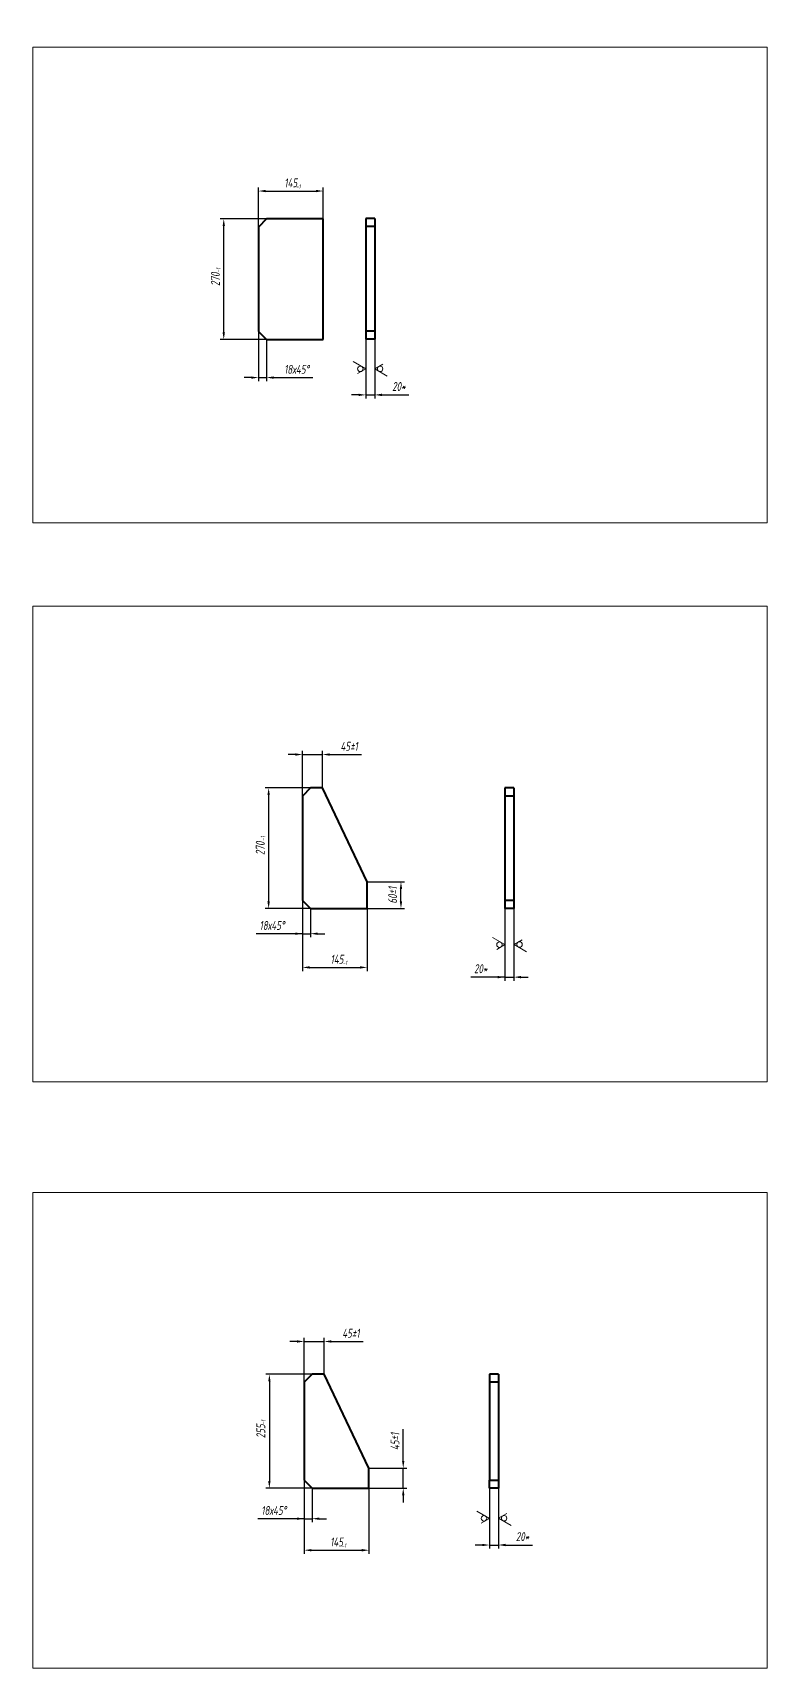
# Model space of a CAD drawing. Header units: millimetres. Extents: x 2336 to 4117, y 14795 to 41339.
# Drawn here: x 2472 to 4117, y 24254 to 27916 of the extents above; entities that cross this region are included whole.
import ezdxf

# ---------------------------------------------------------------- set-up
doc = ezdxf.new("R2010")
doc.units = ezdxf.units.MM
doc.layers.add('РАЗМЕРЫ', color=7, linetype='Continuous', lineweight=18)
doc.styles.get("Standard").update_dxf_attribs({"font": 'simplex.shx', "width": 0.7, "oblique": 10})
doc.dimstyles.new('Stand2', dxfattribs={"dimtxt": 10, "dimasz": 8, "dimexe": 4, "dimexo": 0, "dimgap": 4, "dimtad": 1, "dimdec": 0, "dimzin": 0, "dimdsep": 46, "dimtxsty": 'Standard', "dimcen": 0, "dimadec": 0, "dimazin": 0, "dimtfac": 1, "dimtdec": 0, "dimtmove": 0, "dimatfit": 3, "dimfxl": 0.18, "dimtolj": 1, "dimtzin": 0, "dimarcsym": 0})
doc.dimstyles.new('Stand4', dxfattribs={"dimtxt": 20, "dimasz": 16, "dimexe": 8, "dimexo": 0, "dimgap": 8, "dimtad": 1, "dimdec": 0, "dimzin": 0, "dimdsep": 46, "dimtxsty": 'Standard', "dimcen": 0, "dimadec": 0, "dimazin": 0, "dimtfac": 1, "dimtdec": 0, "dimtmove": 0, "dimatfit": 3, "dimfxl": 0.18, "dimtolj": 1, "dimtzin": 0, "dimarcsym": 0})

# ---------------------------------------------------------------- blocks, each defined once
blk = doc.blocks.new('*D5294')
at = {"layer": 'DEFPOINTS', "color": 0, "lineweight": 18}
for p in [(2513.5, 27583.5), (2896.7, 27583.5), (2513.5, 27193.5)]:
    blk.add_point(p, dxfattribs=at)
at = {"layer": 'РАЗМЕРЫ', "color": 0, "lineweight": 18, "insert": (2887.7, 27384.3), "char_height": 10, "attachment_point": 5, "rotation": 90}
blk.add_mtext('\\A1;-1', dxfattribs=at)
blk = doc.blocks.new('*D5296')
at = {"layer": 'DEFPOINTS', "color": 0, "lineweight": 18}
for p in [(2961.8, 27915.9), (3351.8, 27915.9), (3351.8, 27562.4)]:
    blk.add_point(p, dxfattribs=at)
at = {"layer": 'РАЗМЕРЫ', "color": 0, "lineweight": 18, "insert": (3066.5, 27571.4), "char_height": 10, "attachment_point": 5}
blk.add_mtext('\\A1;-1', dxfattribs=at)
blk = doc.blocks.new('_NONE')
blk = doc.blocks.new('*D5302')
at = {"layer": 'DEFPOINTS', "color": 0, "lineweight": 18}
for p in [(3063.8, 24873.3), (3453.8, 24873.3), (3453.8, 24519.8)]:
    blk.add_point(p, dxfattribs=at)
at = {"layer": 'РАЗМЕРЫ', "color": 0, "lineweight": 18, "insert": (3168.5, 24528.8), "char_height": 10, "attachment_point": 5}
blk.add_mtext('\\A1;-1', dxfattribs=at)
blk = doc.blocks.new('*D5304')
at = {"layer": 'DEFPOINTS', "color": 0, "lineweight": 18}
for p in [(2614.4, 25004.4), (2997.5, 25004.4), (2614.4, 24614.4)]:
    blk.add_point(p, dxfattribs=at)
at = {"layer": 'РАЗМЕРЫ', "color": 0, "lineweight": 18, "insert": (2988.5, 24805.1), "char_height": 10, "attachment_point": 5, "rotation": 90}
blk.add_mtext('\\A1;-1', dxfattribs=at)
blk = doc.blocks.new('*D5308')
at = {"layer": 'DEFPOINTS', "color": 0, "lineweight": 18}
for p in [(2977.2, 27246.9), (2995.2, 27228.9), (2995.2, 27143.8)]:
    blk.add_point(p, dxfattribs=at)
at = {"layer": 'РАЗМЕРЫ', "color": 0, "lineweight": -2}
for p, q in [((2977.2, 27246.9), (2977.2, 27135.8)), ((2995.2, 27228.9), (2995.2, 27135.8)), ((2961.2, 27143.8), (2945.2, 27143.8)), ((2977.2, 27143.8), (2995.2, 27143.8)), ((3011.2, 27143.8), (3098.8, 27143.8)), ((3011.2, 27143.8), (3098.8, 27143.8))]:
    blk.add_line(p, q, dxfattribs=at)
at = {"layer": 'РАЗМЕРЫ', "color": 0, "lineweight": 18}
for points in [[(2961.2, 27141.1), (2961.2, 27146.4), (2977.2, 27143.8)], [(3011.2, 27146.4), (3011.2, 27141.1), (2995.2, 27143.8)]]:
    blk.add_solid(points, dxfattribs=at)
at = {"layer": 'РАЗМЕРЫ', "color": 0, "lineweight": 18, "insert": (3063, 27162.2), "char_height": 20, "attachment_point": 5}
blk.add_mtext('\\A1;18х45%%d', dxfattribs=at)
blk = doc.blocks.new('*D5309')
at = {"layer": 'DEFPOINTS', "color": 0, "lineweight": 18}
for p in [(2899.6, 27498.9), (3058.7, 27498.9), (2995.4, 27228.9)]:
    blk.add_point(p, dxfattribs=at)
at = {"layer": 'РАЗМЕРЫ', "color": 0, "lineweight": -2}
for p, q in [((3058.7, 27498.9), (2891.6, 27498.9)), ((2899.6, 27244.9), (2899.6, 27482.9)), ((2995.4, 27228.9), (2891.6, 27228.9))]:
    blk.add_line(p, q, dxfattribs=at)
at = {"layer": 'РАЗМЕРЫ', "color": 0, "lineweight": 18}
for points in [[(2902.3, 27482.9), (2897, 27482.9), (2899.6, 27498.9)], [(2897, 27244.9), (2902.3, 27244.9), (2899.6, 27228.9)]]:
    blk.add_solid(points, dxfattribs=at)
at = {"layer": 'РАЗМЕРЫ', "color": 0, "lineweight": 18, "insert": (2880.9, 27363.9), "char_height": 20, "attachment_point": 5, "rotation": 90}
blk.add_mtext('\\A1;270', dxfattribs=at)
blk = doc.blocks.new('*D5310')
at = {"layer": 'DEFPOINTS', "color": 0, "lineweight": 18}
for p in [(3122.2, 27561.4), (2977.2, 27480.4), (3122.2, 27498.3)]:
    blk.add_point(p, dxfattribs=at)
at = {"layer": 'РАЗМЕРЫ', "color": 0, "lineweight": -2}
for p, q in [((2977.2, 27480.4), (2977.2, 27569.4)), ((2993.2, 27561.4), (3106.2, 27561.4)), ((3122.2, 27498.3), (3122.2, 27569.4))]:
    blk.add_line(p, q, dxfattribs=at)
at = {"layer": 'РАЗМЕРЫ', "color": 0, "lineweight": 18}
for points in [[(2993.2, 27564.1), (2993.2, 27558.8), (2977.2, 27561.4)], [(3106.2, 27558.8), (3106.2, 27564.1), (3122.2, 27561.4)]]:
    blk.add_solid(points, dxfattribs=at)
at = {"layer": 'РАЗМЕРЫ', "color": 0, "lineweight": 18, "insert": (3049.7, 27579.8), "char_height": 20, "attachment_point": 5}
blk.add_mtext('\\A1;145', dxfattribs=at)
blk = doc.blocks.new('*D5313')
at = {"layer": 'DEFPOINTS', "color": 0, "lineweight": 18}
for p in [(3217.6, 27229.7), (3237.6, 27229.7), (3237.6, 27105)]:
    blk.add_point(p, dxfattribs=at)
at = {"layer": 'РАЗМЕРЫ', "color": 0, "lineweight": -2}
for p, q in [((3217.6, 27229.7), (3217.6, 27097)), ((3237.6, 27229.7), (3237.6, 27097)), ((3201.6, 27105), (3185.6, 27105)), ((3217.6, 27105), (3237.6, 27105)), ((3253.6, 27105), (3313.8, 27105)), ((3253.6, 27105), (3313.8, 27105))]:
    blk.add_line(p, q, dxfattribs=at)
at = {"layer": 'РАЗМЕРЫ', "color": 0, "lineweight": 18}
for points in [[(3201.6, 27102.4), (3201.6, 27107.7), (3217.6, 27105)], [(3253.6, 27107.7), (3253.6, 27102.4), (3237.6, 27105)]]:
    blk.add_solid(points, dxfattribs=at)
at = {"layer": 'РАЗМЕРЫ', "color": 0, "lineweight": 18, "insert": (3291.7, 27123.8), "char_height": 20, "attachment_point": 5}
blk.add_mtext('\\A1;20*', dxfattribs=at)
blk = doc.blocks.new('*D5316')
at = {"layer": 'DEFPOINTS', "color": 0, "lineweight": 18}
for p in [(3075.8, 25973), (3093.8, 25955), (3093.8, 25898.8)]:
    blk.add_point(p, dxfattribs=at)
at = {"layer": 'РАЗМЕРЫ', "color": 0, "lineweight": -2}
for p, q in [((3075.8, 25973), (3075.8, 25890.8)), ((3093.8, 25955), (3093.8, 25890.8)), ((3075.8, 25898.8), (2972.1, 25898.8)), ((3075.8, 25898.8), (2972.1, 25898.8)), ((3059.8, 25898.8), (3043.8, 25898.8)), ((3075.8, 25898.8), (3093.8, 25898.8)), ((3109.8, 25898.8), (3125.8, 25898.8))]:
    blk.add_line(p, q, dxfattribs=at)
at = {"layer": 'РАЗМЕРЫ', "color": 0, "lineweight": 18}
for points in [[(3059.8, 25896.1), (3059.8, 25901.4), (3075.8, 25898.8)], [(3109.8, 25901.4), (3109.8, 25896.1), (3093.8, 25898.8)]]:
    blk.add_solid(points, dxfattribs=at)
at = {"layer": 'РАЗМЕРЫ', "color": 0, "lineweight": 18, "insert": (3007.9, 25917.2), "char_height": 20, "attachment_point": 5}
blk.add_mtext('\\A1;18х45%%d', dxfattribs=at)
blk = doc.blocks.new('*D5317')
at = {"layer": 'DEFPOINTS', "color": 0, "lineweight": 18}
for p in [(3075.8, 25973.5), (3220.8, 25955.1), (3220.8, 25823.2)]:
    blk.add_point(p, dxfattribs=at)
at = {"layer": 'РАЗМЕРЫ', "color": 0, "lineweight": -2}
for p, q in [((3075.8, 25973.5), (3075.8, 25815.2)), ((3220.8, 25955.1), (3220.8, 25815.2)), ((3091.8, 25823.2), (3204.8, 25823.2))]:
    blk.add_line(p, q, dxfattribs=at)
at = {"layer": 'РАЗМЕРЫ', "color": 0, "lineweight": 18}
for points in [[(3091.8, 25825.9), (3091.8, 25820.6), (3075.8, 25823.2)], [(3204.8, 25820.6), (3204.8, 25825.9), (3220.8, 25823.2)]]:
    blk.add_solid(points, dxfattribs=at)
at = {"layer": 'РАЗМЕРЫ', "color": 0, "lineweight": 18, "insert": (3153.2, 25841.6), "char_height": 20, "attachment_point": 5}
blk.add_mtext('\\A1;145', dxfattribs=at)
blk = doc.blocks.new('*D5320')
at = {"layer": 'DEFPOINTS', "color": 0, "lineweight": 18}
for p in [(3220.8, 26015), (3296.4, 26015), (3220.8, 25955)]:
    blk.add_point(p, dxfattribs=at)
at = {"layer": 'РАЗМЕРЫ', "color": 0, "lineweight": -2}
for p, q in [((3220.8, 26015), (3304.4, 26015)), ((3296.4, 25971), (3296.4, 25999)), ((3220.8, 25955), (3304.4, 25955))]:
    blk.add_line(p, q, dxfattribs=at)
at = {"layer": 'РАЗМЕРЫ', "color": 0, "lineweight": 18}
for points in [[(3299, 25999), (3293.7, 25999), (3296.4, 26015)], [(3293.7, 25971), (3299, 25971), (3296.4, 25955)]]:
    blk.add_solid(points, dxfattribs=at)
at = {"layer": 'РАЗМЕРЫ', "color": 0, "lineweight": 18, "insert": (3277.8, 25985), "char_height": 20, "attachment_point": 5, "rotation": 90}
blk.add_mtext('\\A1;60%%p1', dxfattribs=at)
blk = doc.blocks.new('*D5323')
at = {"layer": 'DEFPOINTS', "color": 0, "lineweight": 18}
for p in [(3120.8, 26299.9), (3120.8, 26225), (3075.8, 26207)]:
    blk.add_point(p, dxfattribs=at)
at = {"layer": 'РАЗМЕРЫ', "color": 0, "lineweight": -2}
for p, q in [((3059.8, 26299.9), (3043.8, 26299.9)), ((3075.8, 26207), (3075.8, 26307.9)), ((3075.8, 26299.9), (3120.8, 26299.9)), ((3120.8, 26225), (3120.8, 26307.9)), ((3136.8, 26299.9), (3208.1, 26299.9)), ((3136.8, 26299.9), (3208.1, 26299.9))]:
    blk.add_line(p, q, dxfattribs=at)
at = {"layer": 'РАЗМЕРЫ', "color": 0, "lineweight": 18}
for points in [[(3059.8, 26297.2), (3059.8, 26302.5), (3075.8, 26299.9)], [(3136.8, 26302.5), (3136.8, 26297.2), (3120.8, 26299.9)]]:
    blk.add_solid(points, dxfattribs=at)
at = {"layer": 'РАЗМЕРЫ', "color": 0, "lineweight": 18, "insert": (3180.4, 26318.3), "char_height": 20, "attachment_point": 5}
blk.add_mtext('\\A1;45%%p1', dxfattribs=at)
blk = doc.blocks.new('*D5324')
at = {"layer": 'DEFPOINTS', "color": 0, "lineweight": 18}
for p in [(3107.3, 26225), (3000.1, 25955), (3130.6, 25955)]:
    blk.add_point(p, dxfattribs=at)
at = {"layer": 'РАЗМЕРЫ', "color": 0, "lineweight": -2}
for p, q in [((3107.3, 26225), (2992.1, 26225)), ((3000.1, 26209), (3000.1, 25971)), ((3130.6, 25955), (2992.1, 25955))]:
    blk.add_line(p, q, dxfattribs=at)
at = {"layer": 'РАЗМЕРЫ', "color": 0, "lineweight": 18}
for points in [[(3002.8, 26209), (2997.4, 26209), (3000.1, 26225)], [(2997.4, 25971), (3002.8, 25971), (3000.1, 25955)]]:
    blk.add_solid(points, dxfattribs=at)
at = {"layer": 'РАЗМЕРЫ', "color": 0, "lineweight": 18, "insert": (2981.3, 26090), "char_height": 20, "attachment_point": 5, "rotation": 90}
blk.add_mtext('\\A1;270', dxfattribs=at)
blk = doc.blocks.new('*D5325')
at = {"layer": 'DEFPOINTS', "color": 0, "lineweight": 18}
for p in [(2613.3, 26311.1), (2996.5, 26311.1), (2613.3, 25921.1)]:
    blk.add_point(p, dxfattribs=at)
at = {"layer": 'РАЗМЕРЫ', "color": 0, "lineweight": 18, "insert": (2987.5, 26111.9), "char_height": 10, "attachment_point": 5, "rotation": 90}
blk.add_mtext('\\A1;-1', dxfattribs=at)
blk = doc.blocks.new('*D5326')
at = {"layer": 'DEFPOINTS', "color": 0, "lineweight": 18}
for p in [(3066.1, 26177.8), (3456.1, 26177.8), (3456.1, 25824.3)]:
    blk.add_point(p, dxfattribs=at)
at = {"layer": 'РАЗМЕРЫ', "color": 0, "lineweight": 18, "insert": (3170.8, 25833.3), "char_height": 10, "attachment_point": 5}
blk.add_mtext('\\A1;-1', dxfattribs=at)
blk = doc.blocks.new('*D5329')
at = {"layer": 'DEFPOINTS', "color": 0, "lineweight": 18}
for p in [(3529.1, 25955), (3549.1, 25955), (3549.1, 25801.5)]:
    blk.add_point(p, dxfattribs=at)
at = {"layer": 'РАЗМЕРЫ', "color": 0, "lineweight": -2}
for p, q in [((3529.1, 25955), (3529.1, 25793.5)), ((3549.1, 25955), (3549.1, 25793.5)), ((3529.1, 25801.5), (3452.9, 25801.5)), ((3529.1, 25801.5), (3452.9, 25801.5)), ((3513.1, 25801.5), (3497.1, 25801.5)), ((3529.1, 25801.5), (3549.1, 25801.5)), ((3565.1, 25801.5), (3581.1, 25801.5))]:
    blk.add_line(p, q, dxfattribs=at)
at = {"layer": 'РАЗМЕРЫ', "color": 0, "lineweight": 18}
for points in [[(3513.1, 25798.8), (3513.1, 25804.1), (3529.1, 25801.5)], [(3565.1, 25804.1), (3565.1, 25798.8), (3549.1, 25801.5)]]:
    blk.add_solid(points, dxfattribs=at)
at = {"layer": 'РАЗМЕРЫ', "color": 0, "lineweight": 18, "insert": (3475, 25820.3), "char_height": 20, "attachment_point": 5}
blk.add_mtext('\\A1;20*', dxfattribs=at)
blk = doc.blocks.new('*D5332')
at = {"layer": 'DEFPOINTS', "color": 0, "lineweight": 18}
for p in [(3494.5, 24657.4), (3514.5, 24657.4), (3514.5, 24530.1)]:
    blk.add_point(p, dxfattribs=at)
at = {"layer": 'РАЗМЕРЫ', "color": 0, "lineweight": -2}
for p, q in [((3494.5, 24657.4), (3494.5, 24522.1)), ((3514.5, 24657.4), (3514.5, 24522.1)), ((3478.5, 24530.1), (3462.5, 24530.1)), ((3494.5, 24530.1), (3514.5, 24530.1)), ((3530.5, 24530.1), (3590.7, 24530.1)), ((3530.5, 24530.1), (3590.7, 24530.1))]:
    blk.add_line(p, q, dxfattribs=at)
at = {"layer": 'РАЗМЕРЫ', "color": 0, "lineweight": 18}
for points in [[(3478.5, 24527.5), (3478.5, 24532.8), (3494.5, 24530.1)], [(3530.5, 24532.8), (3530.5, 24527.5), (3514.5, 24530.1)]]:
    blk.add_solid(points, dxfattribs=at)
at = {"layer": 'РАЗМЕРЫ', "color": 0, "lineweight": 18, "insert": (3568.6, 24548.9), "char_height": 20, "attachment_point": 5}
blk.add_mtext('\\A1;20*', dxfattribs=at)
blk = doc.blocks.new('*D5335')
at = {"layer": 'DEFPOINTS', "color": 0, "lineweight": 18}
for p in [(3224.7, 24702.4), (3301.5, 24702.4), (3224.7, 24657.4)]:
    blk.add_point(p, dxfattribs=at)
at = {"layer": 'РАЗМЕРЫ', "color": 0, "lineweight": -2}
for p, q in [((3301.5, 24718.4), (3301.5, 24789.8)), ((3301.5, 24718.4), (3301.5, 24789.8)), ((3224.7, 24702.4), (3309.5, 24702.4)), ((3301.5, 24657.4), (3301.5, 24702.4)), ((3224.7, 24657.4), (3309.5, 24657.4)), ((3301.5, 24641.4), (3301.5, 24625.4))]:
    blk.add_line(p, q, dxfattribs=at)
at = {"layer": 'РАЗМЕРЫ', "color": 0, "lineweight": 18}
for points in [[(3298.8, 24718.4), (3304.1, 24718.4), (3301.5, 24702.4)], [(3304.1, 24641.4), (3298.8, 24641.4), (3301.5, 24657.4)]]:
    blk.add_solid(points, dxfattribs=at)
at = {"layer": 'РАЗМЕРЫ', "color": 0, "lineweight": 18, "insert": (3283, 24762.1), "char_height": 20, "attachment_point": 5, "rotation": 90}
blk.add_mtext('\\A1;45%%p1', dxfattribs=at)
blk = doc.blocks.new('*D5338')
at = {"layer": 'DEFPOINTS', "color": 0, "lineweight": 18}
for p in [(3079.7, 24675.4), (3097.7, 24657.4), (3097.7, 24589)]:
    blk.add_point(p, dxfattribs=at)
at = {"layer": 'РАЗМЕРЫ', "color": 0, "lineweight": -2}
for p, q in [((3079.7, 24675.4), (3079.7, 24581)), ((3097.7, 24657.4), (3097.7, 24581)), ((3079.7, 24589), (2976.1, 24589)), ((3079.7, 24589), (2976.1, 24589)), ((3063.7, 24589), (3047.7, 24589)), ((3079.7, 24589), (3097.7, 24589)), ((3113.7, 24589), (3129.7, 24589))]:
    blk.add_line(p, q, dxfattribs=at)
at = {"layer": 'РАЗМЕРЫ', "color": 0, "lineweight": 18}
for points in [[(3063.7, 24586.4), (3063.7, 24591.7), (3079.7, 24589)], [(3113.7, 24591.7), (3113.7, 24586.4), (3097.7, 24589)]]:
    blk.add_solid(points, dxfattribs=at)
at = {"layer": 'РАЗМЕРЫ', "color": 0, "lineweight": 18, "insert": (3011.9, 24607.5), "char_height": 20, "attachment_point": 5}
blk.add_mtext('\\A1;18х45%%d', dxfattribs=at)
blk = doc.blocks.new('*D5339')
at = {"layer": 'DEFPOINTS', "color": 0, "lineweight": 18}
for p in [(3079.7, 24675.9), (3224.7, 24657.5), (3224.7, 24518.5)]:
    blk.add_point(p, dxfattribs=at)
at = {"layer": 'РАЗМЕРЫ', "color": 0, "lineweight": -2}
for p, q in [((3079.7, 24675.9), (3079.7, 24510.5)), ((3224.7, 24657.5), (3224.7, 24510.5)), ((3095.7, 24518.5), (3208.7, 24518.5))]:
    blk.add_line(p, q, dxfattribs=at)
at = {"layer": 'РАЗМЕРЫ', "color": 0, "lineweight": 18}
for points in [[(3095.7, 24521.1), (3095.7, 24515.8), (3079.7, 24518.5)], [(3208.7, 24515.8), (3208.7, 24521.1), (3224.7, 24518.5)]]:
    blk.add_solid(points, dxfattribs=at)
at = {"layer": 'РАЗМЕРЫ', "color": 0, "lineweight": 18, "insert": (3152.2, 24536.9), "char_height": 20, "attachment_point": 5}
blk.add_mtext('\\A1;145', dxfattribs=at)
blk = doc.blocks.new('*D5342')
at = {"layer": 'DEFPOINTS', "color": 0, "lineweight": 18}
for p in [(3124.7, 24985.8), (3124.7, 24912.4), (3079.7, 24894.4)]:
    blk.add_point(p, dxfattribs=at)
at = {"layer": 'РАЗМЕРЫ', "color": 0, "lineweight": -2}
for p, q in [((3063.7, 24985.8), (3047.7, 24985.8)), ((3079.7, 24894.4), (3079.7, 24993.8)), ((3079.7, 24985.8), (3124.7, 24985.8)), ((3124.7, 24912.4), (3124.7, 24993.8)), ((3140.7, 24985.8), (3212.1, 24985.8)), ((3140.7, 24985.8), (3212.1, 24985.8))]:
    blk.add_line(p, q, dxfattribs=at)
at = {"layer": 'РАЗМЕРЫ', "color": 0, "lineweight": 18}
for points in [[(3063.7, 24983.1), (3063.7, 24988.5), (3079.7, 24985.8)], [(3140.7, 24988.5), (3140.7, 24983.1), (3124.7, 24985.8)]]:
    blk.add_solid(points, dxfattribs=at)
at = {"layer": 'РАЗМЕРЫ', "color": 0, "lineweight": 18, "insert": (3184.4, 25004.2), "char_height": 20, "attachment_point": 5}
blk.add_mtext('\\A1;45%%p1', dxfattribs=at)
blk = doc.blocks.new('*D5343')
at = {"layer": 'DEFPOINTS', "color": 0, "lineweight": 18}
for p in [(3111.2, 24912.4), (3001.8, 24657.4), (3132.5, 24657.4)]:
    blk.add_point(p, dxfattribs=at)
at = {"layer": 'РАЗМЕРЫ', "color": 0, "lineweight": -2}
for p, q in [((3111.2, 24912.4), (2993.8, 24912.4)), ((3001.8, 24896.4), (3001.8, 24673.4)), ((3132.5, 24657.4), (2993.8, 24657.4))]:
    blk.add_line(p, q, dxfattribs=at)
at = {"layer": 'РАЗМЕРЫ', "color": 0, "lineweight": 18}
for points in [[(3004.4, 24896.4), (2999.1, 24896.4), (3001.8, 24912.4)], [(2999.1, 24673.4), (3004.4, 24673.4), (3001.8, 24657.4)]]:
    blk.add_solid(points, dxfattribs=at)
at = {"layer": 'РАЗМЕРЫ', "color": 0, "lineweight": 18, "insert": (2982.6, 24784.9), "char_height": 20, "attachment_point": 5, "rotation": 90}
blk.add_mtext('\\A1;255', dxfattribs=at)

msp = doc.modelspace()

# ---------------------------------------------------------------- linework, layer by layer
at = {"color": 7, "linetype": 'Continuous', "lineweight": 40}
for p, q in [((2995.15, 27498.88), (2977.15, 27480.88)), ((2977.15, 27480.88), (2977.15, 27246.88)), ((3122.15, 27498.88), (2995.15, 27498.88)), ((3122.15, 27228.88), (3122.15, 27498.88)), ((3237.59, 27499.66), (3217.59, 27499.66)), ((3217.59, 27499.66), (3217.59, 27481.66)), ((3237.59, 27481.66), (3217.59, 27481.66)), ((3217.59, 27481.66), (3217.59, 27247.66)), ((3237.59, 27499.66), (3237.59, 27481.66)), ((3237.59, 27481.66), (3237.59, 27247.66)), ((2977.15, 27246.88), (2995.15, 27228.88)), ((3237.59, 27247.66), (3217.59, 27247.66)), ((3217.59, 27247.66), (3217.59, 27229.66)), ((3237.59, 27247.66), (3237.59, 27229.66)), ((2995.15, 27228.88), (3122.15, 27228.88)), ((3237.59, 27229.66), (3217.59, 27229.66)), ((3093.75, 26225), (3075.75, 26207)), ((3120.75, 26225), (3093.75, 26225)), ((3220.75, 26015), (3120.75, 26225)), ((3549.08, 26225), (3529.08, 26225)), ((3529.08, 26225), (3529.08, 26207)), ((3549.08, 26225), (3549.08, 26207)), ((3075.75, 26207), (3075.75, 25973)), ((3549.08, 26207), (3529.08, 26207)), ((3529.08, 26207), (3529.08, 25973)), ((3549.08, 26207), (3549.08, 25973)), ((3220.75, 25955), (3220.75, 26015)), ((3075.75, 25973), (3093.75, 25955)), ((3549.08, 25973), (3529.08, 25973)), ((3529.08, 25973), (3529.08, 25955)), ((3549.08, 25973), (3549.08, 25955)), ((3093.75, 25955), (3220.75, 25955)), ((3549.08, 25955), (3529.08, 25955)), ((3097.7, 24912.45), (3079.7, 24894.45)), ((3124.7, 24912.45), (3097.7, 24912.45)), ((3224.7, 24702.45), (3124.7, 24912.45)), ((3514.54, 24912.45), (3494.54, 24912.45)), ((3494.54, 24912.45), (3494.54, 24894.45)), ((3514.54, 24912.45), (3514.54, 24894.45)), ((3079.7, 24894.45), (3079.7, 24675.45)), ((3514.54, 24894.45), (3494.54, 24894.45)), ((3494.54, 24894.45), (3494.54, 24675.45)), ((3514.54, 24894.45), (3514.54, 24675.45)), ((3224.7, 24657.45), (3224.7, 24702.45)), ((3079.7, 24675.45), (3097.7, 24657.45)), ((3097.7, 24657.45), (3224.7, 24657.45)), ((3494.54, 24675.45), (3514.54, 24675.45)), ((3494.54, 24657.45), (3494.54, 24675.45)), ((3514.54, 24657.45), (3494.54, 24657.45)), ((3514.54, 24675.45), (3514.54, 24657.45))]:
    msp.add_line(p, q, dxfattribs=at)
at = {"layer": 'РАЗМЕРЫ', "color": 0, "lineweight": 18}
for p, q in [((3217.59, 27163.34), (3189.6, 27179.5)), ((3237.59, 27163.34), (3255.88, 27173.9)), ((3217.59, 27163.34), (3199.3, 27152.78)), ((3237.59, 27163.34), (3265.58, 27147.18)), ((3529.08, 25874.24), (3501.09, 25890.4)), ((3529.08, 25874.24), (3510.79, 25863.68)), ((3549.62, 25874.55), (3567.91, 25885.11)), ((3549.62, 25874.55), (3577.61, 25858.39)), ((3494.54, 24589.8), (3466.55, 24605.96)), ((3494.54, 24589.8), (3476.25, 24579.24)), ((3515.08, 24590.11), (3533.37, 24600.67)), ((3515.08, 24590.11), (3543.07, 24573.95))]:
    msp.add_line(p, q, dxfattribs=at)
for points in [[(2471.91, 27883.53), (4116.53, 27883.53), (4116.53, 26818.67), (2471.91, 26818.67)], [(2471.91, 26632.32), (4116.53, 26632.32), (4116.53, 25567.46), (2471.91, 25567.46)], [(2471.91, 25318.99), (4116.53, 25318.99), (4116.53, 24254.13), (2471.91, 24254.13)]]:
    msp.add_lwpolyline(points, close=True, dxfattribs=at)
at = {"layer": 'РАЗМЕРЫ', "linetype": 'Continuous', "lineweight": 18}
for centre in [(3205.39, 27163.34), (3249.78, 27163.34), (3516.88, 25874.24), (3561.82, 25874.55), (3482.35, 24589.8), (3527.28, 24590.11)]:
    msp.add_circle(centre, 6.1, dxfattribs=at)

# ---------------------------------------------------------------- dimensions: what is measured, and where the dimension line sits
at = {"layer": 'РАЗМЕРЫ', "color": 0, "linetype": 'Continuous', "lineweight": 18}
for base, p1, p2, picture, middle in [((3351.83, 27562.45), (2961.83, 27915.89), (3351.83, 27915.89), '*D5296', (3066.52, 27562.45)), ((3456.07, 25824.35), (3066.07, 26177.79), (3456.07, 26177.79), '*D5326', (3170.76, 25824.35)), ((3453.78, 24519.81), (3063.78, 24873.25), (3453.78, 24873.25), '*D5302', (3168.47, 24519.81))]:
    dim = msp.add_linear_dim(base=base, p1=p1, p2=p2, text='-1', dimstyle='Stand2', override={"dimzin": 12, "dimblk1": 'NONE', "dimblk2": 'NONE', "dimsah": 1, "dimse1": 1, "dimse2": 1, "dimsd1": 1, "dimsd2": 1, "dimtofl": 0}, dxfattribs=at)
    dim.commit()
    dim.dimension.update_dxf_attribs({"geometry": picture, "text_midpoint": middle, "dimtype": 160})
for base, p1, p2, picture, middle in [((2896.73, 27583.5), (2513.55, 27193.5), (2513.55, 27583.5), '*D5294', (2896.73, 27384.25)), ((2996.52, 26311.12), (2613.35, 25921.12), (2613.35, 26311.12), '*D5325', (2996.52, 26111.87)), ((2997.54, 25004.38), (2614.36, 24614.38), (2614.36, 25004.38), '*D5304', (2997.54, 24805.14))]:
    dim = msp.add_linear_dim(base=base, p1=p1, p2=p2, angle=90, text='-1', dimstyle='Stand2', override={"dimse1": 1, "dimse2": 1, "dimsd1": 1, "dimsd2": 1}, dxfattribs=at)
    dim.commit()
    dim.dimension.update_dxf_attribs({"geometry": picture, "text_midpoint": middle, "dimtype": 160})
at = {"layer": 'РАЗМЕРЫ', "color": 0, "lineweight": 18}
for base, p1, p2, angle, picture, middle in [((3122.15, 27561.42), (2977.15, 27480.42), (3122.15, 27498.34), 180, '*D5310', (3049.65, 27579.84)), ((2899.65, 27498.88), (2995.41, 27228.88), (3058.65, 27498.88), 90, '*D5309', (2880.87, 27363.88)), ((3000.09, 25955), (3107.25, 26225), (3130.61, 25955), 90, '*D5324', (2981.32, 26090)), ((3001.76, 24657.45), (3111.2, 24912.45), (3132.46, 24657.45), 90, '*D5343', (2982.57, 24784.95)), ((3224.7, 24518.46), (3079.7, 24675.88), (3224.7, 24657.54), 180, '*D5339', (3152.2, 24536.87))]:
    dim = msp.add_linear_dim(base=base, p1=p1, p2=p2, angle=angle, dimstyle='Stand4', dxfattribs=at)
    dim.commit()
    dim.dimension.update_dxf_attribs({"geometry": picture, "text_midpoint": middle})
for base, p1, p2, text, picture, middle in [((2995.15, 27143.76), (2977.15, 27246.88), (2995.15, 27228.88), '18х45%%d', '*D5308', (3062.97, 27162.18)), ((3237.59, 27105.02), (3217.59, 27229.66), (3237.59, 27229.66), '20*', '*D5313', (3291.69, 27123.8)), ((3120.75, 26299.86), (3075.75, 26207), (3120.75, 26225), '45%%p1', '*D5323', (3180.45, 26318.27)), ((3124.7, 24985.79), (3079.7, 24894.45), (3124.7, 24912.45), '45%%p1', '*D5342', (3184.39, 25004.2)), ((3514.54, 24530.15), (3494.54, 24657.45), (3514.54, 24657.45), '20*', '*D5332', (3568.64, 24548.92))]:
    dim = msp.add_linear_dim(base=base, p1=p1, p2=p2, text=text, dimstyle='Stand4', dxfattribs=at)
    dim.commit()
    dim.dimension.update_dxf_attribs({"geometry": picture, "text_midpoint": middle})
for base, p1, p2, text, picture, middle in [((3296.37, 26015), (3220.75, 25955), (3220.75, 26015), '60%%p1', '*D5320', (3277.79, 25985)), ((3301.46, 24702.45), (3224.7, 24657.45), (3224.7, 24702.45), '45%%p1', '*D5335', (3283.04, 24762.14))]:
    dim = msp.add_linear_dim(base=base, p1=p1, p2=p2, angle=90, text=text, dimstyle='Stand4', dxfattribs=at)
    dim.commit()
    dim.dimension.update_dxf_attribs({"geometry": picture, "text_midpoint": middle})
for base, p1, p2, text, picture, middle in [((3093.75, 25898.76), (3075.75, 25973), (3093.75, 25955), '18х45%%d', '*D5316', (3007.93, 25898.76)), ((3549.08, 25801.48), (3529.08, 25955), (3549.08, 25955), '20*', '*D5329', (3474.98, 25801.48)), ((3097.7, 24589.05), (3079.7, 24675.45), (3097.7, 24657.45), '18х45%%d', '*D5338', (3011.87, 24589.05))]:
    dim = msp.add_linear_dim(base=base, p1=p1, p2=p2, text=text, dimstyle='Stand4', dxfattribs=at)
    dim.commit()
    dim.dimension.update_dxf_attribs({"geometry": picture, "text_midpoint": middle, "dimtype": 160})
dim = msp.add_linear_dim(base=(3220.75, 25823.22), p1=(3075.75, 25973.47), p2=(3220.75, 25955.12), angle=180, dimstyle='Stand4', dxfattribs=at)
dim.commit()
dim.dimension.update_dxf_attribs({"geometry": '*D5317', "text_midpoint": (3153.21, 25823.22), "dimtype": 160})

doc.saveas('drawing.dxf')
